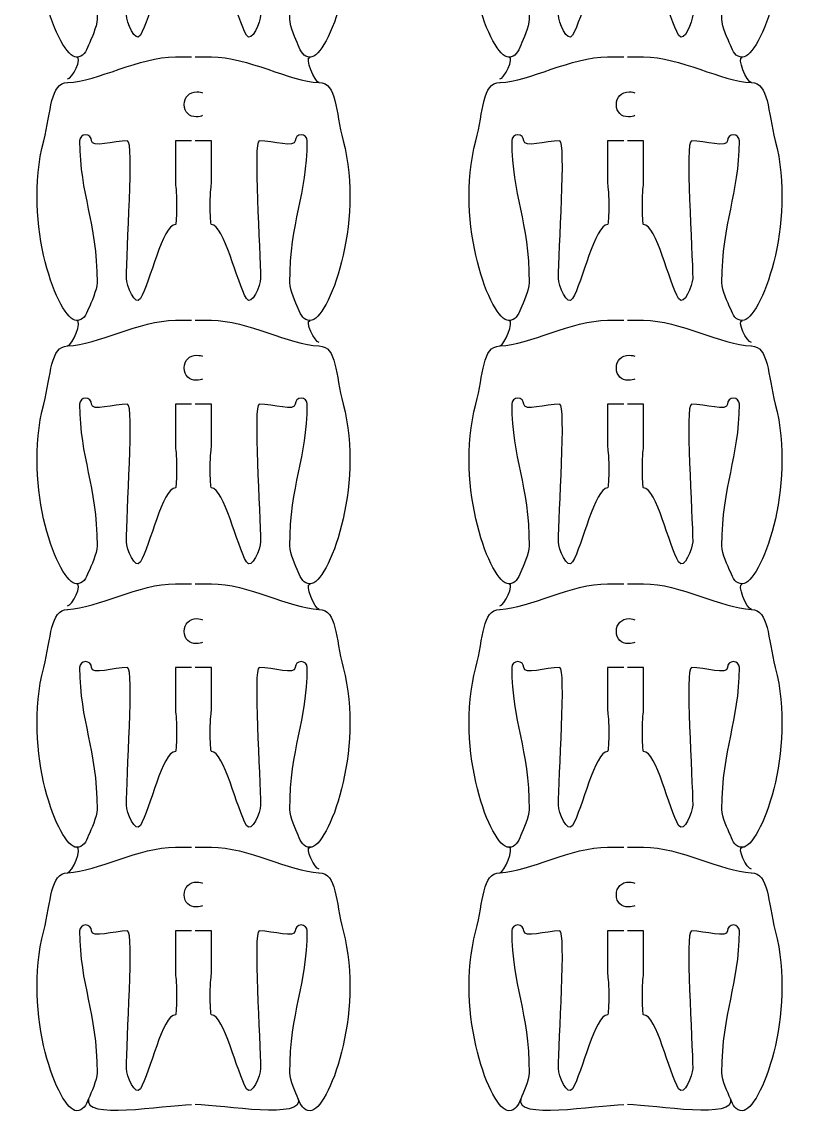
# Model space of a CAD drawing. Extents: x 0 to 300, y 0 to 300.
# Drawn here: x 81.6 to 146.3, y 115.4 to 207.1 of the extents above; entities that cross this region are included whole.
import ezdxf

# ---------------------------------------------------------------- set-up
doc = ezdxf.new("R2010")
doc.units = 0
doc.header["$MEASUREMENT"] = 0
doc.layers.add('DEFAULT', color=7, linetype='CONTINUOUS')

msp = doc.modelspace()

# ---------------------------------------------------------------- linework, layer by layer
at = {"layer": 'DEFAULT', "color": 1}
for points, knots in [([(95.729, 219.146), (95.28, 219.146), (94.831, 219.146), (94.381, 219.146), (94.381, 217.98), (94.381, 216.813), (94.381, 215.647), (94.381, 215.47), (94.48, 214.863), (94.48, 213.897), (94.48, 212.93), (94.438, 212.147), (94.381, 212.147), (93.295, 212.147), (92.275, 207.328), (91.453, 205.973), (91.019, 205.257), (90.282, 207.085), (90.282, 207.656), (90.282, 209.868), (90.931, 219.146), (90.381, 219.146), (89.231, 219.146), (87.382, 218.511), (87.382, 219.146), (87.382, 219.421), (87.157, 219.647), (86.881, 219.647), (86.606, 219.647), (86.38, 219.421), (86.38, 219.146), (86.38, 214.542), (87.83, 212.496), (87.83, 207.307), (87.83, 206.651), (87.333, 205.642), (87.132, 205.141), (86.906, 204.583), (86.687, 204.139), (86.134, 204.139), (84.613, 204.139), (81.565, 212.189), (83.382, 219.146), (84.031, 221.64), (83.9, 223.962), (85.379, 224.004), (85.389, 224.004), (85.396, 224.004), (85.407, 224.007), (87.852, 224.096), (91.351, 226.145), (94.381, 226.145), (94.831, 226.145), (95.28, 226.145), (95.729, 226.145)], [0, 0, 0, 0, 3.82, 3.82, 3.82, 13.74, 13.74, 13.74, 14.74, 14.74, 14.74, 15.74, 15.74, 15.74, 16.74, 16.74, 16.74, 17.74, 17.74, 17.74, 18.74, 18.74, 18.74, 19.74, 19.74, 19.74, 20.74, 20.74, 20.74, 21.74, 21.74, 21.74, 22.74, 22.74, 22.74, 23.74, 23.74, 23.74, 24.74, 24.74, 24.74, 25.74, 25.74, 25.74, 26.74, 26.74, 26.74, 27.74, 27.74, 27.74, 28.74, 28.74, 28.74, 32.56, 32.56, 32.56, 32.56]), ([(96.032, 226.145), (96.482, 226.145), (96.931, 226.145), (97.38, 226.145), (100.41, 226.145), (103.91, 224.096), (106.355, 224.007), (106.365, 224.004), (106.372, 224.004), (106.383, 224.004), (107.861, 223.962), (107.731, 221.64), (108.38, 219.146), (110.196, 212.189), (107.148, 204.139), (105.628, 204.139), (105.074, 204.139), (104.852, 204.583), (104.63, 205.141), (104.425, 205.642), (103.931, 206.651), (103.931, 207.307), (103.931, 212.496), (105.381, 214.542), (105.381, 219.146), (105.381, 219.421), (105.155, 219.647), (104.88, 219.647), (104.605, 219.647), (104.379, 219.421), (104.379, 219.146), (104.379, 218.511), (102.531, 219.146), (101.381, 219.146), (100.83, 219.146), (101.483, 209.868), (101.483, 207.656), (101.483, 207.085), (100.746, 205.257), (100.312, 205.973), (99.486, 207.328), (98.467, 212.147), (97.38, 212.147), (97.327, 212.147), (97.281, 212.93), (97.281, 213.897), (97.281, 214.863), (97.38, 215.47), (97.38, 215.647), (97.38, 216.813), (97.38, 217.98), (97.38, 219.146), (96.931, 219.146), (96.482, 219.146), (96.032, 219.146)], [0, 0, 0, 0, 3.82, 3.82, 3.82, 4.82, 4.82, 4.82, 5.82, 5.82, 5.82, 6.82, 6.82, 6.82, 7.82, 7.82, 7.82, 8.82, 8.82, 8.82, 9.82, 9.82, 9.82, 10.82, 10.82, 10.82, 11.82, 11.82, 11.82, 12.82, 12.82, 12.82, 13.82, 13.82, 13.82, 14.82, 14.82, 14.82, 15.82, 15.82, 15.82, 16.82, 16.82, 16.82, 17.82, 17.82, 17.82, 18.82, 18.82, 18.82, 28.74, 28.74, 28.74, 32.56, 32.56, 32.56, 32.56]), ([(131.808, 219.146), (131.359, 219.146), (130.91, 219.146), (130.46, 219.146), (130.46, 217.98), (130.46, 216.813), (130.46, 215.647), (130.46, 215.47), (130.559, 214.863), (130.559, 213.897), (130.559, 212.93), (130.517, 212.147), (130.46, 212.147), (129.374, 212.147), (128.354, 207.328), (127.532, 205.973), (127.098, 205.257), (126.361, 207.085), (126.361, 207.656), (126.361, 209.868), (127.01, 219.146), (126.46, 219.146), (125.31, 219.146), (123.461, 218.511), (123.461, 219.146), (123.461, 219.421), (123.236, 219.647), (122.96, 219.647), (122.685, 219.647), (122.459, 219.421), (122.459, 219.146), (122.459, 214.542), (123.909, 212.496), (123.909, 207.307), (123.909, 206.651), (123.412, 205.642), (123.211, 205.141), (122.985, 204.583), (122.766, 204.139), (122.213, 204.139), (120.692, 204.139), (117.644, 212.189), (119.461, 219.146), (120.11, 221.64), (119.979, 223.962), (121.458, 224.004), (121.468, 224.004), (121.475, 224.004), (121.486, 224.007), (123.931, 224.096), (127.43, 226.145), (130.46, 226.145), (130.91, 226.145), (131.359, 226.145), (131.808, 226.145)], [0, 0, 0, 0, 3.82, 3.82, 3.82, 13.74, 13.74, 13.74, 14.74, 14.74, 14.74, 15.74, 15.74, 15.74, 16.74, 16.74, 16.74, 17.74, 17.74, 17.74, 18.74, 18.74, 18.74, 19.74, 19.74, 19.74, 20.74, 20.74, 20.74, 21.74, 21.74, 21.74, 22.74, 22.74, 22.74, 23.74, 23.74, 23.74, 24.74, 24.74, 24.74, 25.74, 25.74, 25.74, 26.74, 26.74, 26.74, 27.74, 27.74, 27.74, 28.74, 28.74, 28.74, 32.56, 32.56, 32.56, 32.56]), ([(132.111, 226.145), (132.561, 226.145), (133.01, 226.145), (133.459, 226.145), (136.489, 226.145), (139.989, 224.096), (142.434, 224.007), (142.444, 224.004), (142.451, 224.004), (142.462, 224.004), (143.94, 223.962), (143.81, 221.64), (144.459, 219.146), (146.275, 212.189), (143.227, 204.139), (141.707, 204.139), (141.153, 204.139), (140.931, 204.583), (140.709, 205.141), (140.504, 205.642), (140.01, 206.651), (140.01, 207.307), (140.01, 212.496), (141.46, 214.542), (141.46, 219.146), (141.46, 219.421), (141.234, 219.647), (140.959, 219.647), (140.684, 219.647), (140.458, 219.421), (140.458, 219.146), (140.458, 218.511), (138.61, 219.146), (137.46, 219.146), (136.909, 219.146), (137.562, 209.868), (137.562, 207.656), (137.562, 207.085), (136.825, 205.257), (136.391, 205.973), (135.565, 207.328), (134.546, 212.147), (133.459, 212.147), (133.406, 212.147), (133.36, 212.93), (133.36, 213.897), (133.36, 214.863), (133.459, 215.47), (133.459, 215.647), (133.459, 216.813), (133.459, 217.98), (133.459, 219.146), (133.01, 219.146), (132.561, 219.146), (132.111, 219.146)], [0, 0, 0, 0, 3.82, 3.82, 3.82, 4.82, 4.82, 4.82, 5.82, 5.82, 5.82, 6.82, 6.82, 6.82, 7.82, 7.82, 7.82, 8.82, 8.82, 8.82, 9.82, 9.82, 9.82, 10.82, 10.82, 10.82, 11.82, 11.82, 11.82, 12.82, 12.82, 12.82, 13.82, 13.82, 13.82, 14.82, 14.82, 14.82, 15.82, 15.82, 15.82, 16.82, 16.82, 16.82, 17.82, 17.82, 17.82, 18.82, 18.82, 18.82, 28.74, 28.74, 28.74, 32.56, 32.56, 32.56, 32.56]), ([(95.729, 197.157), (95.28, 197.157), (94.831, 197.157), (94.381, 197.157), (94.381, 195.991), (94.381, 194.824), (94.381, 193.658), (94.381, 193.482), (94.48, 192.875), (94.48, 191.908), (94.48, 190.942), (94.438, 190.158), (94.381, 190.158), (93.295, 190.158), (92.275, 185.339), (91.453, 183.981), (91.019, 183.269), (90.282, 185.092), (90.282, 185.668), (90.282, 187.879), (90.931, 197.157), (90.381, 197.157), (89.231, 197.157), (87.382, 196.522), (87.382, 197.157), (87.382, 197.433), (87.157, 197.658), (86.881, 197.658), (86.606, 197.658), (86.38, 197.433), (86.38, 197.157), (86.38, 192.554), (87.83, 190.508), (87.83, 185.318), (87.83, 184.662), (87.333, 183.653), (87.132, 183.152), (86.906, 182.595), (86.687, 182.15), (86.134, 182.15), (84.613, 182.15), (81.565, 190.201), (83.382, 197.157), (84.031, 199.652), (83.9, 201.973), (85.379, 202.015), (85.389, 202.015), (85.396, 202.015), (85.407, 202.019), (87.852, 202.107), (91.351, 204.157), (94.381, 204.157), (94.831, 204.157), (95.28, 204.157), (95.729, 204.157)], [0, 0, 0, 0, 3.82, 3.82, 3.82, 13.74, 13.74, 13.74, 14.74, 14.74, 14.74, 15.74, 15.74, 15.74, 16.74, 16.74, 16.74, 17.74, 17.74, 17.74, 18.74, 18.74, 18.74, 19.74, 19.74, 19.74, 20.74, 20.74, 20.74, 21.74, 21.74, 21.74, 22.74, 22.74, 22.74, 23.74, 23.74, 23.74, 24.74, 24.74, 24.74, 25.74, 25.74, 25.74, 26.74, 26.74, 26.74, 27.74, 27.74, 27.74, 28.74, 28.74, 28.74, 32.56, 32.56, 32.56, 32.56]), ([(96.032, 204.157), (96.482, 204.157), (96.931, 204.157), (97.38, 204.157), (100.41, 204.157), (103.91, 202.107), (106.355, 202.019), (106.365, 202.015), (106.372, 202.015), (106.383, 202.015), (107.861, 201.973), (107.731, 199.652), (108.38, 197.158), (110.196, 190.201), (107.148, 182.15), (105.628, 182.15), (105.074, 182.15), (104.852, 182.595), (104.63, 183.152), (104.425, 183.653), (103.931, 184.662), (103.931, 185.318), (103.931, 190.508), (105.381, 192.554), (105.381, 197.158), (105.381, 197.433), (105.155, 197.658), (104.88, 197.658), (104.605, 197.658), (104.379, 197.433), (104.379, 197.158), (104.379, 196.523), (102.531, 197.158), (101.381, 197.158), (100.83, 197.158), (101.483, 187.879), (101.483, 185.668), (101.483, 185.093), (100.746, 183.269), (100.312, 183.981), (99.486, 185.339), (98.467, 190.158), (97.38, 190.158), (97.327, 190.158), (97.281, 190.942), (97.281, 191.908), (97.281, 192.875), (97.38, 193.482), (97.38, 193.658), (97.38, 194.824), (97.38, 195.991), (97.38, 197.158), (96.931, 197.158), (96.482, 197.158), (96.032, 197.158)], [0, 0, 0, 0, 3.82, 3.82, 3.82, 4.82, 4.82, 4.82, 5.82, 5.82, 5.82, 6.82, 6.82, 6.82, 7.82, 7.82, 7.82, 8.82, 8.82, 8.82, 9.82, 9.82, 9.82, 10.82, 10.82, 10.82, 11.82, 11.82, 11.82, 12.82, 12.82, 12.82, 13.82, 13.82, 13.82, 14.82, 14.82, 14.82, 15.82, 15.82, 15.82, 16.82, 16.82, 16.82, 17.82, 17.82, 17.82, 18.82, 18.82, 18.82, 28.74, 28.74, 28.74, 32.56, 32.56, 32.56, 32.56]), ([(131.808, 197.157), (131.359, 197.157), (130.91, 197.157), (130.46, 197.157), (130.46, 195.991), (130.46, 194.824), (130.46, 193.658), (130.46, 193.482), (130.559, 192.875), (130.559, 191.908), (130.559, 190.942), (130.517, 190.158), (130.46, 190.158), (129.374, 190.158), (128.354, 185.339), (127.532, 183.981), (127.098, 183.269), (126.361, 185.092), (126.361, 185.668), (126.361, 187.879), (127.01, 197.157), (126.46, 197.157), (125.31, 197.157), (123.461, 196.522), (123.461, 197.157), (123.461, 197.433), (123.236, 197.658), (122.96, 197.658), (122.685, 197.658), (122.459, 197.433), (122.459, 197.157), (122.459, 192.554), (123.909, 190.508), (123.909, 185.318), (123.909, 184.662), (123.412, 183.653), (123.211, 183.152), (122.985, 182.595), (122.766, 182.15), (122.213, 182.15), (120.692, 182.15), (117.644, 190.201), (119.461, 197.157), (120.11, 199.652), (119.979, 201.973), (121.458, 202.015), (121.468, 202.015), (121.475, 202.015), (121.486, 202.019), (123.931, 202.107), (127.43, 204.157), (130.46, 204.157), (130.91, 204.157), (131.359, 204.157), (131.808, 204.157)], [0, 0, 0, 0, 3.82, 3.82, 3.82, 13.74, 13.74, 13.74, 14.74, 14.74, 14.74, 15.74, 15.74, 15.74, 16.74, 16.74, 16.74, 17.74, 17.74, 17.74, 18.74, 18.74, 18.74, 19.74, 19.74, 19.74, 20.74, 20.74, 20.74, 21.74, 21.74, 21.74, 22.74, 22.74, 22.74, 23.74, 23.74, 23.74, 24.74, 24.74, 24.74, 25.74, 25.74, 25.74, 26.74, 26.74, 26.74, 27.74, 27.74, 27.74, 28.74, 28.74, 28.74, 32.56, 32.56, 32.56, 32.56]), ([(132.111, 204.157), (132.561, 204.157), (133.01, 204.157), (133.459, 204.157), (136.489, 204.157), (139.989, 202.107), (142.434, 202.019), (142.444, 202.015), (142.451, 202.015), (142.462, 202.015), (143.94, 201.973), (143.81, 199.652), (144.459, 197.158), (146.275, 190.201), (143.227, 182.15), (141.707, 182.15), (141.153, 182.15), (140.931, 182.595), (140.709, 183.152), (140.504, 183.653), (140.01, 184.662), (140.01, 185.318), (140.01, 190.508), (141.46, 192.554), (141.46, 197.158), (141.46, 197.433), (141.234, 197.658), (140.959, 197.658), (140.684, 197.658), (140.458, 197.433), (140.458, 197.158), (140.458, 196.523), (138.61, 197.158), (137.46, 197.158), (136.909, 197.158), (137.562, 187.879), (137.562, 185.668), (137.562, 185.093), (136.825, 183.269), (136.391, 183.981), (135.565, 185.339), (134.546, 190.158), (133.459, 190.158), (133.406, 190.158), (133.36, 190.942), (133.36, 191.908), (133.36, 192.875), (133.459, 193.482), (133.459, 193.658), (133.459, 194.824), (133.459, 195.991), (133.459, 197.158), (133.01, 197.158), (132.561, 197.158), (132.111, 197.158)], [0, 0, 0, 0, 3.82, 3.82, 3.82, 4.82, 4.82, 4.82, 5.82, 5.82, 5.82, 6.82, 6.82, 6.82, 7.82, 7.82, 7.82, 8.82, 8.82, 8.82, 9.82, 9.82, 9.82, 10.82, 10.82, 10.82, 11.82, 11.82, 11.82, 12.82, 12.82, 12.82, 13.82, 13.82, 13.82, 14.82, 14.82, 14.82, 15.82, 15.82, 15.82, 16.82, 16.82, 16.82, 17.82, 17.82, 17.82, 18.82, 18.82, 18.82, 28.74, 28.74, 28.74, 32.56, 32.56, 32.56, 32.56]), ([(95.729, 175.169), (95.28, 175.169), (94.831, 175.169), (94.381, 175.169), (94.381, 174.002), (94.381, 172.836), (94.381, 171.669), (94.381, 171.493), (94.48, 170.886), (94.48, 169.92), (94.48, 168.953), (94.438, 168.17), (94.381, 168.17), (93.295, 168.17), (92.275, 163.347), (91.453, 161.993), (91.019, 161.28), (90.282, 163.104), (90.282, 163.675), (90.282, 165.887), (90.931, 175.169), (90.381, 175.169), (89.231, 175.169), (87.382, 174.534), (87.382, 175.169), (87.382, 175.444), (87.157, 175.67), (86.881, 175.67), (86.606, 175.67), (86.38, 175.444), (86.38, 175.169), (86.38, 170.565), (87.83, 168.519), (87.83, 163.33), (87.83, 162.673), (87.333, 161.665), (87.132, 161.164), (86.906, 160.606), (86.687, 160.162), (86.134, 160.162), (84.613, 160.162), (81.565, 168.212), (83.382, 175.169), (84.031, 177.663), (83.9, 179.984), (85.379, 180.027), (85.389, 180.027), (85.396, 180.027), (85.407, 180.03), (87.852, 180.118), (91.351, 182.168), (94.381, 182.168), (94.831, 182.168), (95.28, 182.168), (95.729, 182.168)], [0, 0, 0, 0, 3.82, 3.82, 3.82, 13.74, 13.74, 13.74, 14.74, 14.74, 14.74, 15.74, 15.74, 15.74, 16.74, 16.74, 16.74, 17.74, 17.74, 17.74, 18.74, 18.74, 18.74, 19.74, 19.74, 19.74, 20.74, 20.74, 20.74, 21.74, 21.74, 21.74, 22.74, 22.74, 22.74, 23.74, 23.74, 23.74, 24.74, 24.74, 24.74, 25.74, 25.74, 25.74, 26.74, 26.74, 26.74, 27.74, 27.74, 27.74, 28.74, 28.74, 28.74, 32.56, 32.56, 32.56, 32.56]), ([(96.032, 182.168), (96.482, 182.168), (96.931, 182.168), (97.38, 182.168), (100.41, 182.168), (103.91, 180.118), (106.355, 180.03), (106.365, 180.027), (106.372, 180.027), (106.383, 180.027), (107.861, 179.984), (107.731, 177.663), (108.38, 175.169), (110.196, 168.212), (107.148, 160.162), (105.628, 160.162), (105.074, 160.162), (104.852, 160.606), (104.63, 161.164), (104.425, 161.665), (103.931, 162.673), (103.931, 163.33), (103.931, 168.519), (105.381, 170.565), (105.381, 175.169), (105.381, 175.444), (105.155, 175.67), (104.88, 175.67), (104.605, 175.67), (104.379, 175.444), (104.379, 175.169), (104.379, 174.534), (102.531, 175.169), (101.381, 175.169), (100.83, 175.169), (101.483, 165.887), (101.483, 163.675), (101.483, 163.104), (100.746, 161.28), (100.312, 161.993), (99.486, 163.347), (98.467, 168.17), (97.38, 168.17), (97.327, 168.17), (97.281, 168.953), (97.281, 169.92), (97.281, 170.886), (97.38, 171.493), (97.38, 171.669), (97.38, 172.836), (97.38, 174.002), (97.38, 175.169), (96.931, 175.169), (96.482, 175.169), (96.032, 175.169)], [0, 0, 0, 0, 3.82, 3.82, 3.82, 4.82, 4.82, 4.82, 5.82, 5.82, 5.82, 6.82, 6.82, 6.82, 7.82, 7.82, 7.82, 8.82, 8.82, 8.82, 9.82, 9.82, 9.82, 10.82, 10.82, 10.82, 11.82, 11.82, 11.82, 12.82, 12.82, 12.82, 13.82, 13.82, 13.82, 14.82, 14.82, 14.82, 15.82, 15.82, 15.82, 16.82, 16.82, 16.82, 17.82, 17.82, 17.82, 18.82, 18.82, 18.82, 28.74, 28.74, 28.74, 32.56, 32.56, 32.56, 32.56]), ([(131.808, 175.169), (131.359, 175.169), (130.91, 175.169), (130.46, 175.169), (130.46, 174.002), (130.46, 172.836), (130.46, 171.669), (130.46, 171.493), (130.559, 170.886), (130.559, 169.92), (130.559, 168.953), (130.517, 168.17), (130.46, 168.17), (129.374, 168.17), (128.354, 163.347), (127.532, 161.993), (127.098, 161.28), (126.361, 163.104), (126.361, 163.675), (126.361, 165.887), (127.01, 175.169), (126.46, 175.169), (125.31, 175.169), (123.461, 174.534), (123.461, 175.169), (123.461, 175.444), (123.236, 175.67), (122.96, 175.67), (122.685, 175.67), (122.459, 175.444), (122.459, 175.169), (122.459, 170.565), (123.909, 168.519), (123.909, 163.33), (123.909, 162.673), (123.412, 161.665), (123.211, 161.164), (122.985, 160.606), (122.766, 160.162), (122.213, 160.162), (120.692, 160.162), (117.644, 168.212), (119.461, 175.169), (120.11, 177.663), (119.979, 179.984), (121.458, 180.027), (121.468, 180.027), (121.475, 180.027), (121.486, 180.03), (123.931, 180.118), (127.43, 182.168), (130.46, 182.168), (130.91, 182.168), (131.359, 182.168), (131.808, 182.168)], [0, 0, 0, 0, 3.82, 3.82, 3.82, 13.74, 13.74, 13.74, 14.74, 14.74, 14.74, 15.74, 15.74, 15.74, 16.74, 16.74, 16.74, 17.74, 17.74, 17.74, 18.74, 18.74, 18.74, 19.74, 19.74, 19.74, 20.74, 20.74, 20.74, 21.74, 21.74, 21.74, 22.74, 22.74, 22.74, 23.74, 23.74, 23.74, 24.74, 24.74, 24.74, 25.74, 25.74, 25.74, 26.74, 26.74, 26.74, 27.74, 27.74, 27.74, 28.74, 28.74, 28.74, 32.56, 32.56, 32.56, 32.56]), ([(132.111, 182.168), (132.561, 182.168), (133.01, 182.168), (133.459, 182.168), (136.489, 182.168), (139.989, 180.118), (142.434, 180.03), (142.444, 180.027), (142.451, 180.027), (142.462, 180.027), (143.94, 179.984), (143.81, 177.663), (144.459, 175.169), (146.275, 168.212), (143.227, 160.162), (141.707, 160.162), (141.153, 160.162), (140.931, 160.606), (140.709, 161.164), (140.504, 161.665), (140.01, 162.673), (140.01, 163.33), (140.01, 168.519), (141.46, 170.565), (141.46, 175.169), (141.46, 175.444), (141.234, 175.67), (140.959, 175.67), (140.684, 175.67), (140.458, 175.444), (140.458, 175.169), (140.458, 174.534), (138.61, 175.169), (137.46, 175.169), (136.909, 175.169), (137.562, 165.887), (137.562, 163.675), (137.562, 163.104), (136.825, 161.28), (136.391, 161.993), (135.565, 163.347), (134.546, 168.17), (133.459, 168.17), (133.406, 168.17), (133.36, 168.953), (133.36, 169.92), (133.36, 170.886), (133.459, 171.493), (133.459, 171.669), (133.459, 172.836), (133.459, 174.002), (133.459, 175.169), (133.01, 175.169), (132.561, 175.169), (132.111, 175.169)], [0, 0, 0, 0, 3.82, 3.82, 3.82, 4.82, 4.82, 4.82, 5.82, 5.82, 5.82, 6.82, 6.82, 6.82, 7.82, 7.82, 7.82, 8.82, 8.82, 8.82, 9.82, 9.82, 9.82, 10.82, 10.82, 10.82, 11.82, 11.82, 11.82, 12.82, 12.82, 12.82, 13.82, 13.82, 13.82, 14.82, 14.82, 14.82, 15.82, 15.82, 15.82, 16.82, 16.82, 16.82, 17.82, 17.82, 17.82, 18.82, 18.82, 18.82, 28.74, 28.74, 28.74, 32.56, 32.56, 32.56, 32.56]), ([(95.729, 153.177), (95.28, 153.177), (94.831, 153.177), (94.381, 153.177), (94.381, 152.01), (94.381, 150.844), (94.381, 149.677), (94.381, 149.501), (94.48, 148.894), (94.48, 147.927), (94.48, 146.961), (94.438, 146.178), (94.381, 146.178), (93.295, 146.178), (92.275, 141.359), (91.453, 140.004), (91.019, 139.288), (90.282, 141.115), (90.282, 141.687), (90.282, 143.899), (90.931, 153.177), (90.381, 153.177), (89.231, 153.177), (87.382, 152.542), (87.382, 153.177), (87.382, 153.452), (87.157, 153.678), (86.881, 153.678), (86.606, 153.678), (86.38, 153.452), (86.38, 153.177), (86.38, 148.573), (87.83, 146.527), (87.83, 141.337), (87.83, 140.681), (87.333, 139.672), (87.132, 139.171), (86.906, 138.614), (86.687, 138.17), (86.134, 138.17), (84.613, 138.17), (81.565, 146.22), (83.382, 153.177), (84.031, 155.671), (83.9, 157.992), (85.379, 158.034), (85.389, 158.034), (85.396, 158.034), (85.407, 158.038), (87.852, 158.126), (91.351, 160.176), (94.381, 160.176), (94.831, 160.176), (95.28, 160.176), (95.729, 160.176)], [0, 0, 0, 0, 3.82, 3.82, 3.82, 13.74, 13.74, 13.74, 14.74, 14.74, 14.74, 15.74, 15.74, 15.74, 16.74, 16.74, 16.74, 17.74, 17.74, 17.74, 18.74, 18.74, 18.74, 19.74, 19.74, 19.74, 20.74, 20.74, 20.74, 21.74, 21.74, 21.74, 22.74, 22.74, 22.74, 23.74, 23.74, 23.74, 24.74, 24.74, 24.74, 25.74, 25.74, 25.74, 26.74, 26.74, 26.74, 27.74, 27.74, 27.74, 28.74, 28.74, 28.74, 32.56, 32.56, 32.56, 32.56]), ([(96.032, 160.176), (96.482, 160.176), (96.931, 160.176), (97.38, 160.176), (100.41, 160.176), (103.91, 158.126), (106.355, 158.038), (106.365, 158.034), (106.372, 158.034), (106.383, 158.034), (107.861, 157.992), (107.731, 155.671), (108.38, 153.177), (110.196, 146.22), (107.148, 138.17), (105.628, 138.17), (105.074, 138.17), (104.852, 138.614), (104.63, 139.171), (104.425, 139.672), (103.931, 140.681), (103.931, 141.337), (103.931, 146.527), (105.381, 148.573), (105.381, 153.177), (105.381, 153.452), (105.155, 153.678), (104.88, 153.678), (104.605, 153.678), (104.379, 153.452), (104.379, 153.177), (104.379, 152.542), (102.531, 153.177), (101.381, 153.177), (100.83, 153.177), (101.483, 143.899), (101.483, 141.687), (101.483, 141.115), (100.746, 139.288), (100.312, 140.004), (99.486, 141.359), (98.467, 146.178), (97.38, 146.178), (97.327, 146.178), (97.281, 146.961), (97.281, 147.927), (97.281, 148.894), (97.38, 149.501), (97.38, 149.677), (97.38, 150.844), (97.38, 152.01), (97.38, 153.177), (96.931, 153.177), (96.482, 153.177), (96.032, 153.177)], [0, 0, 0, 0, 3.82, 3.82, 3.82, 4.82, 4.82, 4.82, 5.82, 5.82, 5.82, 6.82, 6.82, 6.82, 7.82, 7.82, 7.82, 8.82, 8.82, 8.82, 9.82, 9.82, 9.82, 10.82, 10.82, 10.82, 11.82, 11.82, 11.82, 12.82, 12.82, 12.82, 13.82, 13.82, 13.82, 14.82, 14.82, 14.82, 15.82, 15.82, 15.82, 16.82, 16.82, 16.82, 17.82, 17.82, 17.82, 18.82, 18.82, 18.82, 28.74, 28.74, 28.74, 32.56, 32.56, 32.56, 32.56]), ([(131.808, 153.177), (131.359, 153.177), (130.91, 153.177), (130.46, 153.177), (130.46, 152.01), (130.46, 150.844), (130.46, 149.677), (130.46, 149.501), (130.559, 148.894), (130.559, 147.927), (130.559, 146.961), (130.517, 146.178), (130.46, 146.178), (129.374, 146.178), (128.354, 141.359), (127.532, 140.004), (127.098, 139.288), (126.361, 141.115), (126.361, 141.687), (126.361, 143.899), (127.01, 153.177), (126.46, 153.177), (125.31, 153.177), (123.461, 152.542), (123.461, 153.177), (123.461, 153.452), (123.236, 153.678), (122.96, 153.678), (122.685, 153.678), (122.459, 153.452), (122.459, 153.177), (122.459, 148.573), (123.909, 146.527), (123.909, 141.337), (123.909, 140.681), (123.412, 139.672), (123.211, 139.171), (122.985, 138.614), (122.766, 138.17), (122.213, 138.17), (120.692, 138.17), (117.644, 146.22), (119.461, 153.177), (120.11, 155.671), (119.979, 157.992), (121.458, 158.034), (121.468, 158.034), (121.475, 158.034), (121.486, 158.038), (123.931, 158.126), (127.43, 160.176), (130.46, 160.176), (130.91, 160.176), (131.359, 160.176), (131.808, 160.176)], [0, 0, 0, 0, 3.82, 3.82, 3.82, 13.74, 13.74, 13.74, 14.74, 14.74, 14.74, 15.74, 15.74, 15.74, 16.74, 16.74, 16.74, 17.74, 17.74, 17.74, 18.74, 18.74, 18.74, 19.74, 19.74, 19.74, 20.74, 20.74, 20.74, 21.74, 21.74, 21.74, 22.74, 22.74, 22.74, 23.74, 23.74, 23.74, 24.74, 24.74, 24.74, 25.74, 25.74, 25.74, 26.74, 26.74, 26.74, 27.74, 27.74, 27.74, 28.74, 28.74, 28.74, 32.56, 32.56, 32.56, 32.56]), ([(132.111, 160.176), (132.561, 160.176), (133.01, 160.176), (133.459, 160.176), (136.489, 160.176), (139.989, 158.126), (142.434, 158.038), (142.444, 158.034), (142.451, 158.034), (142.462, 158.034), (143.94, 157.992), (143.81, 155.671), (144.459, 153.177), (146.275, 146.22), (143.227, 138.17), (141.707, 138.17), (141.153, 138.17), (140.931, 138.614), (140.709, 139.171), (140.504, 139.672), (140.01, 140.681), (140.01, 141.337), (140.01, 146.527), (141.46, 148.573), (141.46, 153.177), (141.46, 153.452), (141.234, 153.678), (140.959, 153.678), (140.684, 153.678), (140.458, 153.452), (140.458, 153.177), (140.458, 152.542), (138.61, 153.177), (137.46, 153.177), (136.909, 153.177), (137.562, 143.899), (137.562, 141.687), (137.562, 141.115), (136.825, 139.288), (136.391, 140.004), (135.565, 141.359), (134.546, 146.178), (133.459, 146.178), (133.406, 146.178), (133.36, 146.961), (133.36, 147.927), (133.36, 148.894), (133.459, 149.501), (133.459, 149.677), (133.459, 150.844), (133.459, 152.01), (133.459, 153.177), (133.01, 153.177), (132.561, 153.177), (132.111, 153.177)], [0, 0, 0, 0, 3.82, 3.82, 3.82, 4.82, 4.82, 4.82, 5.82, 5.82, 5.82, 6.82, 6.82, 6.82, 7.82, 7.82, 7.82, 8.82, 8.82, 8.82, 9.82, 9.82, 9.82, 10.82, 10.82, 10.82, 11.82, 11.82, 11.82, 12.82, 12.82, 12.82, 13.82, 13.82, 13.82, 14.82, 14.82, 14.82, 15.82, 15.82, 15.82, 16.82, 16.82, 16.82, 17.82, 17.82, 17.82, 18.82, 18.82, 18.82, 28.74, 28.74, 28.74, 32.56, 32.56, 32.56, 32.56]), ([(95.729, 131.188), (95.28, 131.188), (94.831, 131.188), (94.381, 131.188), (94.381, 130.022), (94.381, 128.855), (94.381, 127.689), (94.381, 127.512), (94.48, 126.905), (94.48, 125.939), (94.48, 124.972), (94.438, 124.189), (94.381, 124.189), (93.295, 124.189), (92.275, 119.37), (91.453, 118.015), (91.019, 117.299), (90.282, 119.123), (90.282, 119.698), (90.282, 121.91), (90.931, 131.188), (90.381, 131.188), (89.231, 131.188), (87.382, 130.553), (87.382, 131.188), (87.382, 131.463), (87.157, 131.689), (86.881, 131.689), (86.606, 131.689), (86.38, 131.463), (86.38, 131.188), (86.38, 126.584), (87.83, 124.538), (87.83, 119.349), (87.83, 118.693), (87.333, 117.684), (87.132, 117.183), (86.906, 116.625), (86.687, 116.181), (86.134, 116.181), (84.613, 116.181), (81.565, 124.231), (83.382, 131.188), (84.031, 133.682), (83.9, 136.003), (85.379, 136.046), (85.389, 136.046), (85.396, 136.046), (85.407, 136.049), (87.852, 136.138), (91.351, 138.187), (94.381, 138.187), (94.831, 138.187), (95.28, 138.187), (95.729, 138.187)], [0, 0, 0, 0, 3.82, 3.82, 3.82, 13.74, 13.74, 13.74, 14.74, 14.74, 14.74, 15.74, 15.74, 15.74, 16.74, 16.74, 16.74, 17.74, 17.74, 17.74, 18.74, 18.74, 18.74, 19.74, 19.74, 19.74, 20.74, 20.74, 20.74, 21.74, 21.74, 21.74, 22.74, 22.74, 22.74, 23.74, 23.74, 23.74, 24.74, 24.74, 24.74, 25.74, 25.74, 25.74, 26.74, 26.74, 26.74, 27.74, 27.74, 27.74, 28.74, 28.74, 28.74, 32.56, 32.56, 32.56, 32.56]), ([(96.032, 138.187), (96.482, 138.187), (96.931, 138.187), (97.38, 138.187), (100.41, 138.187), (103.91, 136.138), (106.355, 136.049), (106.365, 136.046), (106.372, 136.046), (106.383, 136.046), (107.861, 136.003), (107.731, 133.682), (108.38, 131.188), (110.196, 124.231), (107.148, 116.181), (105.628, 116.181), (105.074, 116.181), (104.852, 116.625), (104.63, 117.183), (104.425, 117.684), (103.931, 118.693), (103.931, 119.349), (103.931, 124.538), (105.381, 126.584), (105.381, 131.188), (105.381, 131.463), (105.155, 131.689), (104.88, 131.689), (104.605, 131.689), (104.379, 131.463), (104.379, 131.188), (104.379, 130.553), (102.531, 131.188), (101.381, 131.188), (100.83, 131.188), (101.483, 121.91), (101.483, 119.698), (101.483, 119.123), (100.746, 117.299), (100.312, 118.015), (99.486, 119.37), (98.467, 124.189), (97.38, 124.189), (97.327, 124.189), (97.281, 124.972), (97.281, 125.939), (97.281, 126.905), (97.38, 127.512), (97.38, 127.689), (97.38, 128.855), (97.38, 130.022), (97.38, 131.188), (96.931, 131.188), (96.482, 131.188), (96.032, 131.188)], [0, 0, 0, 0, 3.82, 3.82, 3.82, 4.82, 4.82, 4.82, 5.82, 5.82, 5.82, 6.82, 6.82, 6.82, 7.82, 7.82, 7.82, 8.82, 8.82, 8.82, 9.82, 9.82, 9.82, 10.82, 10.82, 10.82, 11.82, 11.82, 11.82, 12.82, 12.82, 12.82, 13.82, 13.82, 13.82, 14.82, 14.82, 14.82, 15.82, 15.82, 15.82, 16.82, 16.82, 16.82, 17.82, 17.82, 17.82, 18.82, 18.82, 18.82, 28.74, 28.74, 28.74, 32.56, 32.56, 32.56, 32.56]), ([(131.808, 131.188), (131.359, 131.188), (130.91, 131.188), (130.46, 131.188), (130.46, 130.022), (130.46, 128.855), (130.46, 127.689), (130.46, 127.512), (130.559, 126.905), (130.559, 125.939), (130.559, 124.972), (130.517, 124.189), (130.46, 124.189), (129.374, 124.189), (128.354, 119.37), (127.532, 118.015), (127.098, 117.299), (126.361, 119.123), (126.361, 119.698), (126.361, 121.91), (127.01, 131.188), (126.46, 131.188), (125.31, 131.188), (123.461, 130.553), (123.461, 131.188), (123.461, 131.463), (123.236, 131.689), (122.96, 131.689), (122.685, 131.689), (122.459, 131.463), (122.459, 131.188), (122.459, 126.584), (123.909, 124.538), (123.909, 119.349), (123.909, 118.693), (123.412, 117.684), (123.211, 117.183), (122.985, 116.625), (122.766, 116.181), (122.213, 116.181), (120.692, 116.181), (117.644, 124.231), (119.461, 131.188), (120.11, 133.682), (119.979, 136.003), (121.458, 136.046), (121.468, 136.046), (121.475, 136.046), (121.486, 136.049), (123.931, 136.138), (127.43, 138.187), (130.46, 138.187), (130.91, 138.187), (131.359, 138.187), (131.808, 138.187)], [0, 0, 0, 0, 3.82, 3.82, 3.82, 13.74, 13.74, 13.74, 14.74, 14.74, 14.74, 15.74, 15.74, 15.74, 16.74, 16.74, 16.74, 17.74, 17.74, 17.74, 18.74, 18.74, 18.74, 19.74, 19.74, 19.74, 20.74, 20.74, 20.74, 21.74, 21.74, 21.74, 22.74, 22.74, 22.74, 23.74, 23.74, 23.74, 24.74, 24.74, 24.74, 25.74, 25.74, 25.74, 26.74, 26.74, 26.74, 27.74, 27.74, 27.74, 28.74, 28.74, 28.74, 32.56, 32.56, 32.56, 32.56]), ([(132.111, 138.187), (132.561, 138.187), (133.01, 138.187), (133.459, 138.187), (136.489, 138.187), (139.989, 136.138), (142.434, 136.049), (142.444, 136.046), (142.451, 136.046), (142.462, 136.046), (143.94, 136.003), (143.81, 133.682), (144.459, 131.188), (146.275, 124.231), (143.227, 116.181), (141.707, 116.181), (141.153, 116.181), (140.931, 116.625), (140.709, 117.183), (140.504, 117.684), (140.01, 118.693), (140.01, 119.349), (140.01, 124.538), (141.46, 126.584), (141.46, 131.188), (141.46, 131.463), (141.234, 131.689), (140.959, 131.689), (140.684, 131.689), (140.458, 131.463), (140.458, 131.188), (140.458, 130.553), (138.61, 131.188), (137.46, 131.188), (136.909, 131.188), (137.562, 121.91), (137.562, 119.698), (137.562, 119.123), (136.825, 117.299), (136.391, 118.015), (135.565, 119.37), (134.546, 124.189), (133.459, 124.189), (133.406, 124.189), (133.36, 124.972), (133.36, 125.939), (133.36, 126.905), (133.459, 127.512), (133.459, 127.689), (133.459, 128.855), (133.459, 130.022), (133.459, 131.188), (133.01, 131.188), (132.561, 131.188), (132.111, 131.188)], [0, 0, 0, 0, 3.82, 3.82, 3.82, 4.82, 4.82, 4.82, 5.82, 5.82, 5.82, 6.82, 6.82, 6.82, 7.82, 7.82, 7.82, 8.82, 8.82, 8.82, 9.82, 9.82, 9.82, 10.82, 10.82, 10.82, 11.82, 11.82, 11.82, 12.82, 12.82, 12.82, 13.82, 13.82, 13.82, 14.82, 14.82, 14.82, 15.82, 15.82, 15.82, 16.82, 16.82, 16.82, 17.82, 17.82, 17.82, 18.82, 18.82, 18.82, 28.74, 28.74, 28.74, 32.56, 32.56, 32.56, 32.56])]:
    msp.add_open_spline(points, degree=3, knots=knots, dxfattribs=at)
for points in [[(85.379, 202.315), (85.749, 202.315), (86.642, 204.139), (86.134, 204.139)], [(106.384, 202.015), (106.014, 202.015), (105.121, 204.139), (105.629, 204.139)], [(121.458, 202.315), (121.828, 202.315), (122.721, 204.139), (122.213, 204.139)], [(142.463, 202.015), (142.093, 202.015), (141.2, 204.139), (141.708, 204.139)], [(85.379, 180.025), (85.749, 180.025), (86.642, 182.15), (86.134, 182.15)], [(106.384, 180.325), (106.014, 180.325), (105.121, 182.15), (105.629, 182.15)], [(121.458, 180.025), (121.828, 180.025), (122.721, 182.15), (122.213, 182.15)], [(142.463, 180.325), (142.093, 180.325), (141.2, 182.15), (141.708, 182.15)], [(85.379, 158.335), (85.749, 158.335), (86.642, 160.16), (86.134, 160.16)], [(106.384, 158.035), (106.014, 158.035), (105.121, 160.16), (105.629, 160.16)], [(121.458, 158.335), (121.828, 158.335), (122.721, 160.16), (122.213, 160.16)], [(142.463, 158.035), (142.093, 158.035), (141.2, 160.16), (141.708, 160.16)], [(85.379, 136.046), (85.749, 136.046), (86.642, 138.17), (86.134, 138.17)], [(106.384, 136.346), (106.014, 136.346), (105.121, 138.17), (105.629, 138.17)], [(121.458, 136.046), (121.828, 136.046), (122.721, 138.17), (122.213, 138.17)], [(142.463, 136.346), (142.093, 136.346), (141.2, 138.17), (141.708, 138.17)], [(87.132, 117.183), (86.571, 115.401), (93.281, 116.636), (95.729, 116.685)], [(104.63, 117.183), (105.194, 115.401), (98.484, 116.636), (96.032, 116.685)], [(123.211, 117.183), (122.65, 115.401), (129.36, 116.636), (131.808, 116.685)], [(140.709, 117.183), (141.273, 115.401), (134.563, 116.636), (132.112, 116.685)]]:
    msp.add_open_spline(points, degree=3, dxfattribs=at)
at = {"layer": 'DEFAULT', "color": 250}
for points in [[(96.647, 199.253), (96.551, 199.205), (96.359, 199.157), (96.113, 199.157), (95.544, 199.157), (95.115, 199.517), (95.115, 200.179), (95.115, 200.812), (95.544, 201.241), (96.17, 201.241), (96.422, 201.241), (96.581, 201.187), (96.65, 201.151)], [(132.726, 199.253), (132.63, 199.205), (132.438, 199.157), (132.192, 199.157), (131.623, 199.157), (131.194, 199.517), (131.194, 200.179), (131.194, 200.812), (131.623, 201.241), (132.249, 201.241), (132.501, 201.241), (132.66, 201.187), (132.729, 201.151)], [(96.647, 177.263), (96.551, 177.215), (96.359, 177.167), (96.113, 177.167), (95.544, 177.167), (95.115, 177.527), (95.115, 178.19), (95.115, 178.822), (95.544, 179.251), (96.17, 179.251), (96.422, 179.251), (96.581, 179.197), (96.65, 179.161)], [(132.726, 177.263), (132.63, 177.215), (132.438, 177.167), (132.192, 177.167), (131.623, 177.167), (131.194, 177.527), (131.194, 178.19), (131.194, 178.822), (131.623, 179.251), (132.249, 179.251), (132.501, 179.251), (132.66, 179.197), (132.729, 179.161)], [(96.647, 155.273), (96.551, 155.226), (96.359, 155.178), (96.113, 155.178), (95.544, 155.178), (95.115, 155.537), (95.115, 156.2), (95.115, 156.832), (95.544, 157.261), (96.17, 157.261), (96.422, 157.261), (96.581, 157.207), (96.65, 157.171)], [(132.726, 155.273), (132.63, 155.226), (132.438, 155.178), (132.192, 155.178), (131.623, 155.178), (131.194, 155.537), (131.194, 156.2), (131.194, 156.832), (131.623, 157.261), (132.249, 157.261), (132.501, 157.261), (132.66, 157.207), (132.729, 157.171)], [(96.647, 133.284), (96.551, 133.236), (96.359, 133.188), (96.113, 133.188), (95.544, 133.188), (95.115, 133.548), (95.115, 134.21), (95.115, 134.843), (95.544, 135.272), (96.17, 135.272), (96.422, 135.272), (96.581, 135.218), (96.65, 135.182)], [(132.726, 133.284), (132.63, 133.236), (132.438, 133.188), (132.192, 133.188), (131.623, 133.188), (131.194, 133.548), (131.194, 134.21), (131.194, 134.843), (131.623, 135.272), (132.249, 135.272), (132.501, 135.272), (132.66, 135.218), (132.729, 135.182)]]:
    msp.add_open_spline(points, degree=3, knots=[0, 0, 0, 0, 1, 1, 1, 2, 2, 2, 3, 3, 3, 4, 4, 4, 4], dxfattribs=at)

doc.saveas('drawing.dxf')
